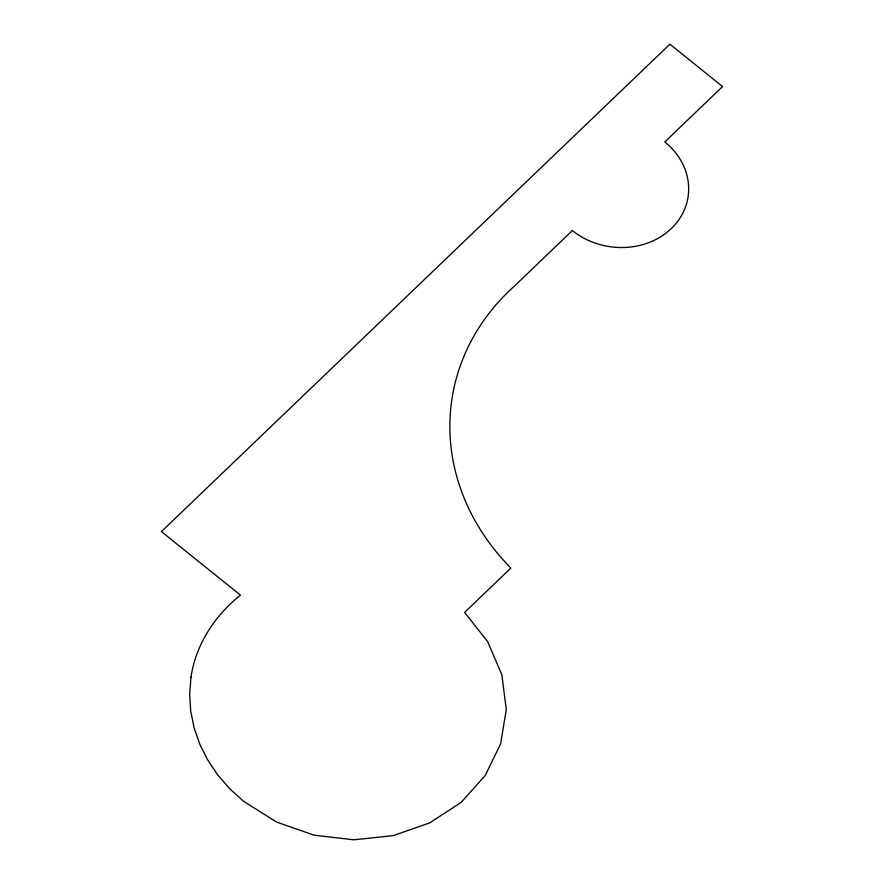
<?xml version="1.0" encoding="UTF-8"?>
<svg xmlns="http://www.w3.org/2000/svg" width="884" height="884" viewBox="0 0 884 884"><rect width="100%" height="100%" fill="white"/><g stroke="black" fill="none" stroke-linecap="round" stroke-linejoin="round"><path stroke-width="1.33" d="M190.988 677.166L189.662 694.028L190.701 711.001L194.104 727.819L199.806 744.24L207.729 760.019L217.74 774.914L229.718 788.716L243.454 801.202L276.482 822.021L314.063 835.17L353.821 839.8L393.214 835.623L429.723 822.905L461.05 802.451L485.172 775.577L500.576 743.974L506.267 709.675L501.88 674.846L487.703 641.718L464.641 612.391L510.864 568.081A239.785 208.281 8.8 0 1 514.576 285.941L572.357 230.558A70.3 61.062 8.8 0 0 671.265 228.602A70.3 61.062 8.8 0 0 664.801 141.937L722.582 86.555L669.884 44.2L161.418 531.604L240.459 595.131C214.867 615.54 195.806 644.458 190.988 677.166"/></g></svg>
